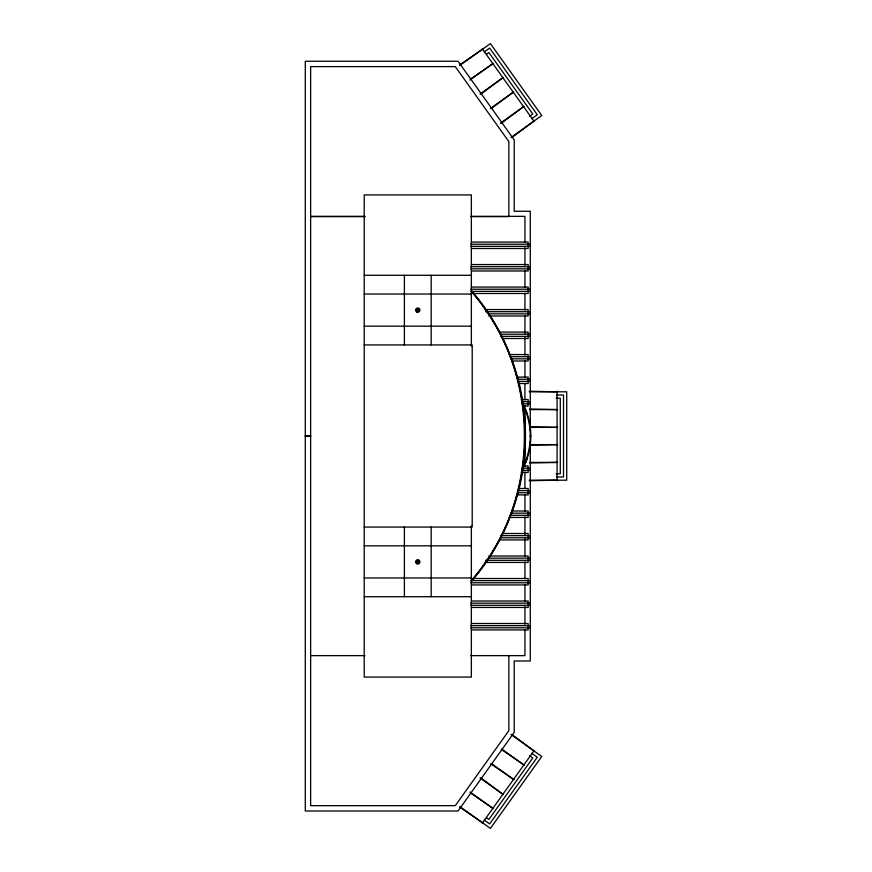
<?xml version="1.0" encoding="UTF-8"?>
<svg xmlns="http://www.w3.org/2000/svg" width="872" height="872" viewBox="0 0 872 872"><rect width="100%" height="100%" fill="white"/><g stroke="black" fill="none" stroke-linecap="round" stroke-linejoin="round"><path stroke-width="1.31" d="M527.059 458.672L525.424 462.988L526.557 458.498M482.227 823.233L534.231 750.432M482.979 823.103L459.718 807.156M534.351 751.173L511.722 734.355M471.36 580.643C542.046 500.931 542.046 371.069 471.36 291.357L471.763 291.008A222.589 222.589 0 0 1 471.763 580.992L471.36 580.643A222.055 222.055 0 0 0 523.385 462.193A222.055 222.055 0 0 0 471.36 291.357M459.718 64.844L482.979 48.897M459.653 65.553L490.391 43.6L541.763 115.529L511.036 137.482M484.233 51.949L489.639 48.08L537.283 114.777L531.865 118.647M486.674 54.151L488.887 52.571L532.792 114.036L529.478 116.401M470.302 79.145L493.312 63.362L469.986 80.028M480.014 94.067L503.34 77.401L480.952 94.056M490.358 108.531L513.673 91.876L491.285 108.531M500.692 123.007L524.018 106.351L501.008 123.443M511.722 137.645L534.351 120.826M524.933 462.781A69.64 69.64 0 0 0 524.933 409.219L527.059 413.328M310.639 216.354L364.888 216.354M470.684 216.354L524.933 216.354L524.933 242.198M310.639 216.627L364.943 216.627M470.847 216.627L508.856 216.627L508.856 141.624L455.282 66.621L310.639 66.621L310.639 805.652L455.282 805.652L508.856 730.649L508.856 655.646M471.36 242.067L528.149 242.067L528.149 248.498L471.36 248.498M470.782 244.215L530.285 244.215M470.782 246.351L530.285 246.351M471.36 264.565L528.149 264.565L528.149 270.996L471.36 270.996M470.782 266.712L530.285 266.712M470.782 268.859L530.285 268.859M364.213 275.28L471.36 275.28M471.36 287.073L528.149 287.073L528.149 293.493L472.711 293.493M470.782 289.21L530.285 289.21M470.782 291.357L530.285 291.357M364.213 294.038L471.36 294.038M484.876 309.571L528.149 309.571L528.149 316.002L488.93 316.002M485.66 311.707L530.285 311.707M488.364 313.855L530.285 313.855M364.213 326.172L471.36 326.172M499.754 332.068L528.149 332.068L528.149 338.5L502.457 338.5M500.528 334.216L530.285 334.216M500.528 336.352L530.285 336.352M364.213 344.93L472.21 344.93L472.21 527.07L364.213 527.07M509.215 354.566L528.149 354.566L528.149 360.997L511.918 360.997M510 356.713L530.285 356.713M511.352 358.861L530.285 358.861M517.325 377.075L528.149 377.075L528.149 383.495L518.677 383.495M518.11 379.211L530.285 379.211M518.11 381.358L530.285 381.358M529.348 391.266L557.611 391.8M529.348 391.8L566.713 391.8L566.713 480.2L529.348 480.2M556.848 395.016L563.497 395.016L563.497 476.984L556.848 476.984M556.205 398.232L560.293 398.232L560.293 473.769L556.205 473.769M521.38 399.572L528.149 399.572L528.149 406.003L522.731 406.003M522.175 401.709L530.285 401.709M522.175 403.856L530.285 403.856M529.707 409.055L557.611 409.589L529.707 409.589M529.707 426.844L557.611 427.378L529.707 427.378M305.287 436L310.705 436M305.287 436.273L310.705 436.273M530.198 436.273L530.819 435.728L530.274 436.273M529.707 444.622L557.611 444.622L529.707 445.156M529.707 462.411L557.611 462.411L529.707 462.945M522.731 465.997L528.149 465.997L528.149 472.428L521.38 472.428M522.175 468.144L530.285 468.144M522.175 470.291L530.285 470.291M529.348 480.734L557.611 480.2M518.677 488.505L528.149 488.505L528.149 494.925L517.325 494.925M518.11 490.642L530.285 490.642M518.11 492.789L530.285 492.789M511.918 511.003L528.149 511.003L528.149 517.434L509.215 517.434M511.352 513.139L530.285 513.139M510 515.287L530.285 515.287M502.457 533.5L528.149 533.5L528.149 539.932L499.754 539.932M500.528 535.648L530.285 535.648M500.528 537.784L530.285 537.784M364.213 545.828L471.36 545.828M488.93 555.998L528.149 555.998L528.149 562.429L484.876 562.429M488.364 558.145L530.285 558.145M485.66 560.293L530.285 560.293M364.213 577.962L471.36 577.962M472.711 578.507L528.149 578.507L528.149 584.927L471.36 584.927M470.782 580.643L530.285 580.643M470.782 582.79L530.285 582.79M364.213 596.721L471.36 596.721M471.36 601.004L528.149 601.004L528.149 607.435L471.36 607.435M470.782 603.141L530.285 603.141M470.782 605.288L530.285 605.288M471.36 623.502L528.149 623.502L528.149 629.933L471.36 629.933M470.782 625.649L530.285 625.649M470.782 627.786L530.285 627.786M310.639 655.646L364.943 655.646M470.684 655.646L524.933 655.646L524.933 629.802M511.036 734.518L541.763 756.471L490.391 828.4L460.035 806.72M531.865 753.354L537.283 757.223L489.639 823.92L484.233 820.051M529.478 755.599L532.792 757.964L488.887 819.429L486.674 817.849M501.618 748.994L524.323 765.213L501.313 749.429M491.285 763.469L513.99 779.688L490.969 763.905M480.952 777.944L503.34 794.599L480.014 777.933M469.986 791.972L493.312 808.638L470.302 792.855M482.227 48.767L534.231 121.568M524.933 409.219L526.557 413.502M557.077 391.266L557.077 480.734M530.285 430.844L530.285 211.264L514.218 211.264L514.218 139.901L458.04 61.258L305.287 61.258L305.287 811.004L458.04 811.004L514.218 732.36L514.218 660.998L530.285 660.998L530.285 441.417M524.933 247.637L524.933 265.317M524.933 270.756L524.933 287.073M524.933 293.493L524.933 310.192M524.933 315.631L524.933 333.322M524.933 337.399L524.933 355.078M524.933 360.518L524.933 377.075M524.933 383.495L524.933 399.954M524.933 405.404L524.933 466.596M524.933 472.046L524.933 488.505M524.933 494.925L524.933 511.483M524.933 516.922L524.933 534.601M524.933 538.678L524.933 556.369M524.933 561.808L524.933 578.507M524.933 584.927L524.933 601.244M524.933 606.683L524.933 624.363M471.36 346.108L471.36 194.925L364.213 194.925L364.213 677.075L471.36 677.075L471.36 525.892M431.182 275.28L431.182 344.93M431.182 527.07L431.182 596.721M404.39 275.28L404.39 344.93M404.39 527.07L404.39 596.721M524.377 451.74A222.055 222.055 0 0 1 523.81 458.291M525.424 409.012A70.174 70.174 0 0 1 525.424 462.988M416.99 309.898C417.993 313.026 419.432 307.685 416.99 309.898M416.99 561.688C417.993 564.816 419.432 559.475 416.99 561.688M416.663 311.936A2.147 2.147 0 0 0 419.923 310.16A2.147 2.147 0 0 0 416.762 308.219A2.147 2.147 0 0 0 416.663 311.936M416.969 311.337A1.482 1.482 0 0 0 419.258 310.192A1.482 1.482 0 0 0 417.121 308.786A1.482 1.482 0 0 0 416.969 311.337M416.663 563.726A2.147 2.147 0 0 0 419.923 561.949A2.147 2.147 0 0 0 416.762 560.009A2.147 2.147 0 0 0 416.663 563.726M416.969 563.127A1.482 1.482 0 0 0 419.258 561.982A1.482 1.482 0 0 0 417.121 560.576A1.482 1.482 0 0 0 416.969 563.127"/></g></svg>
